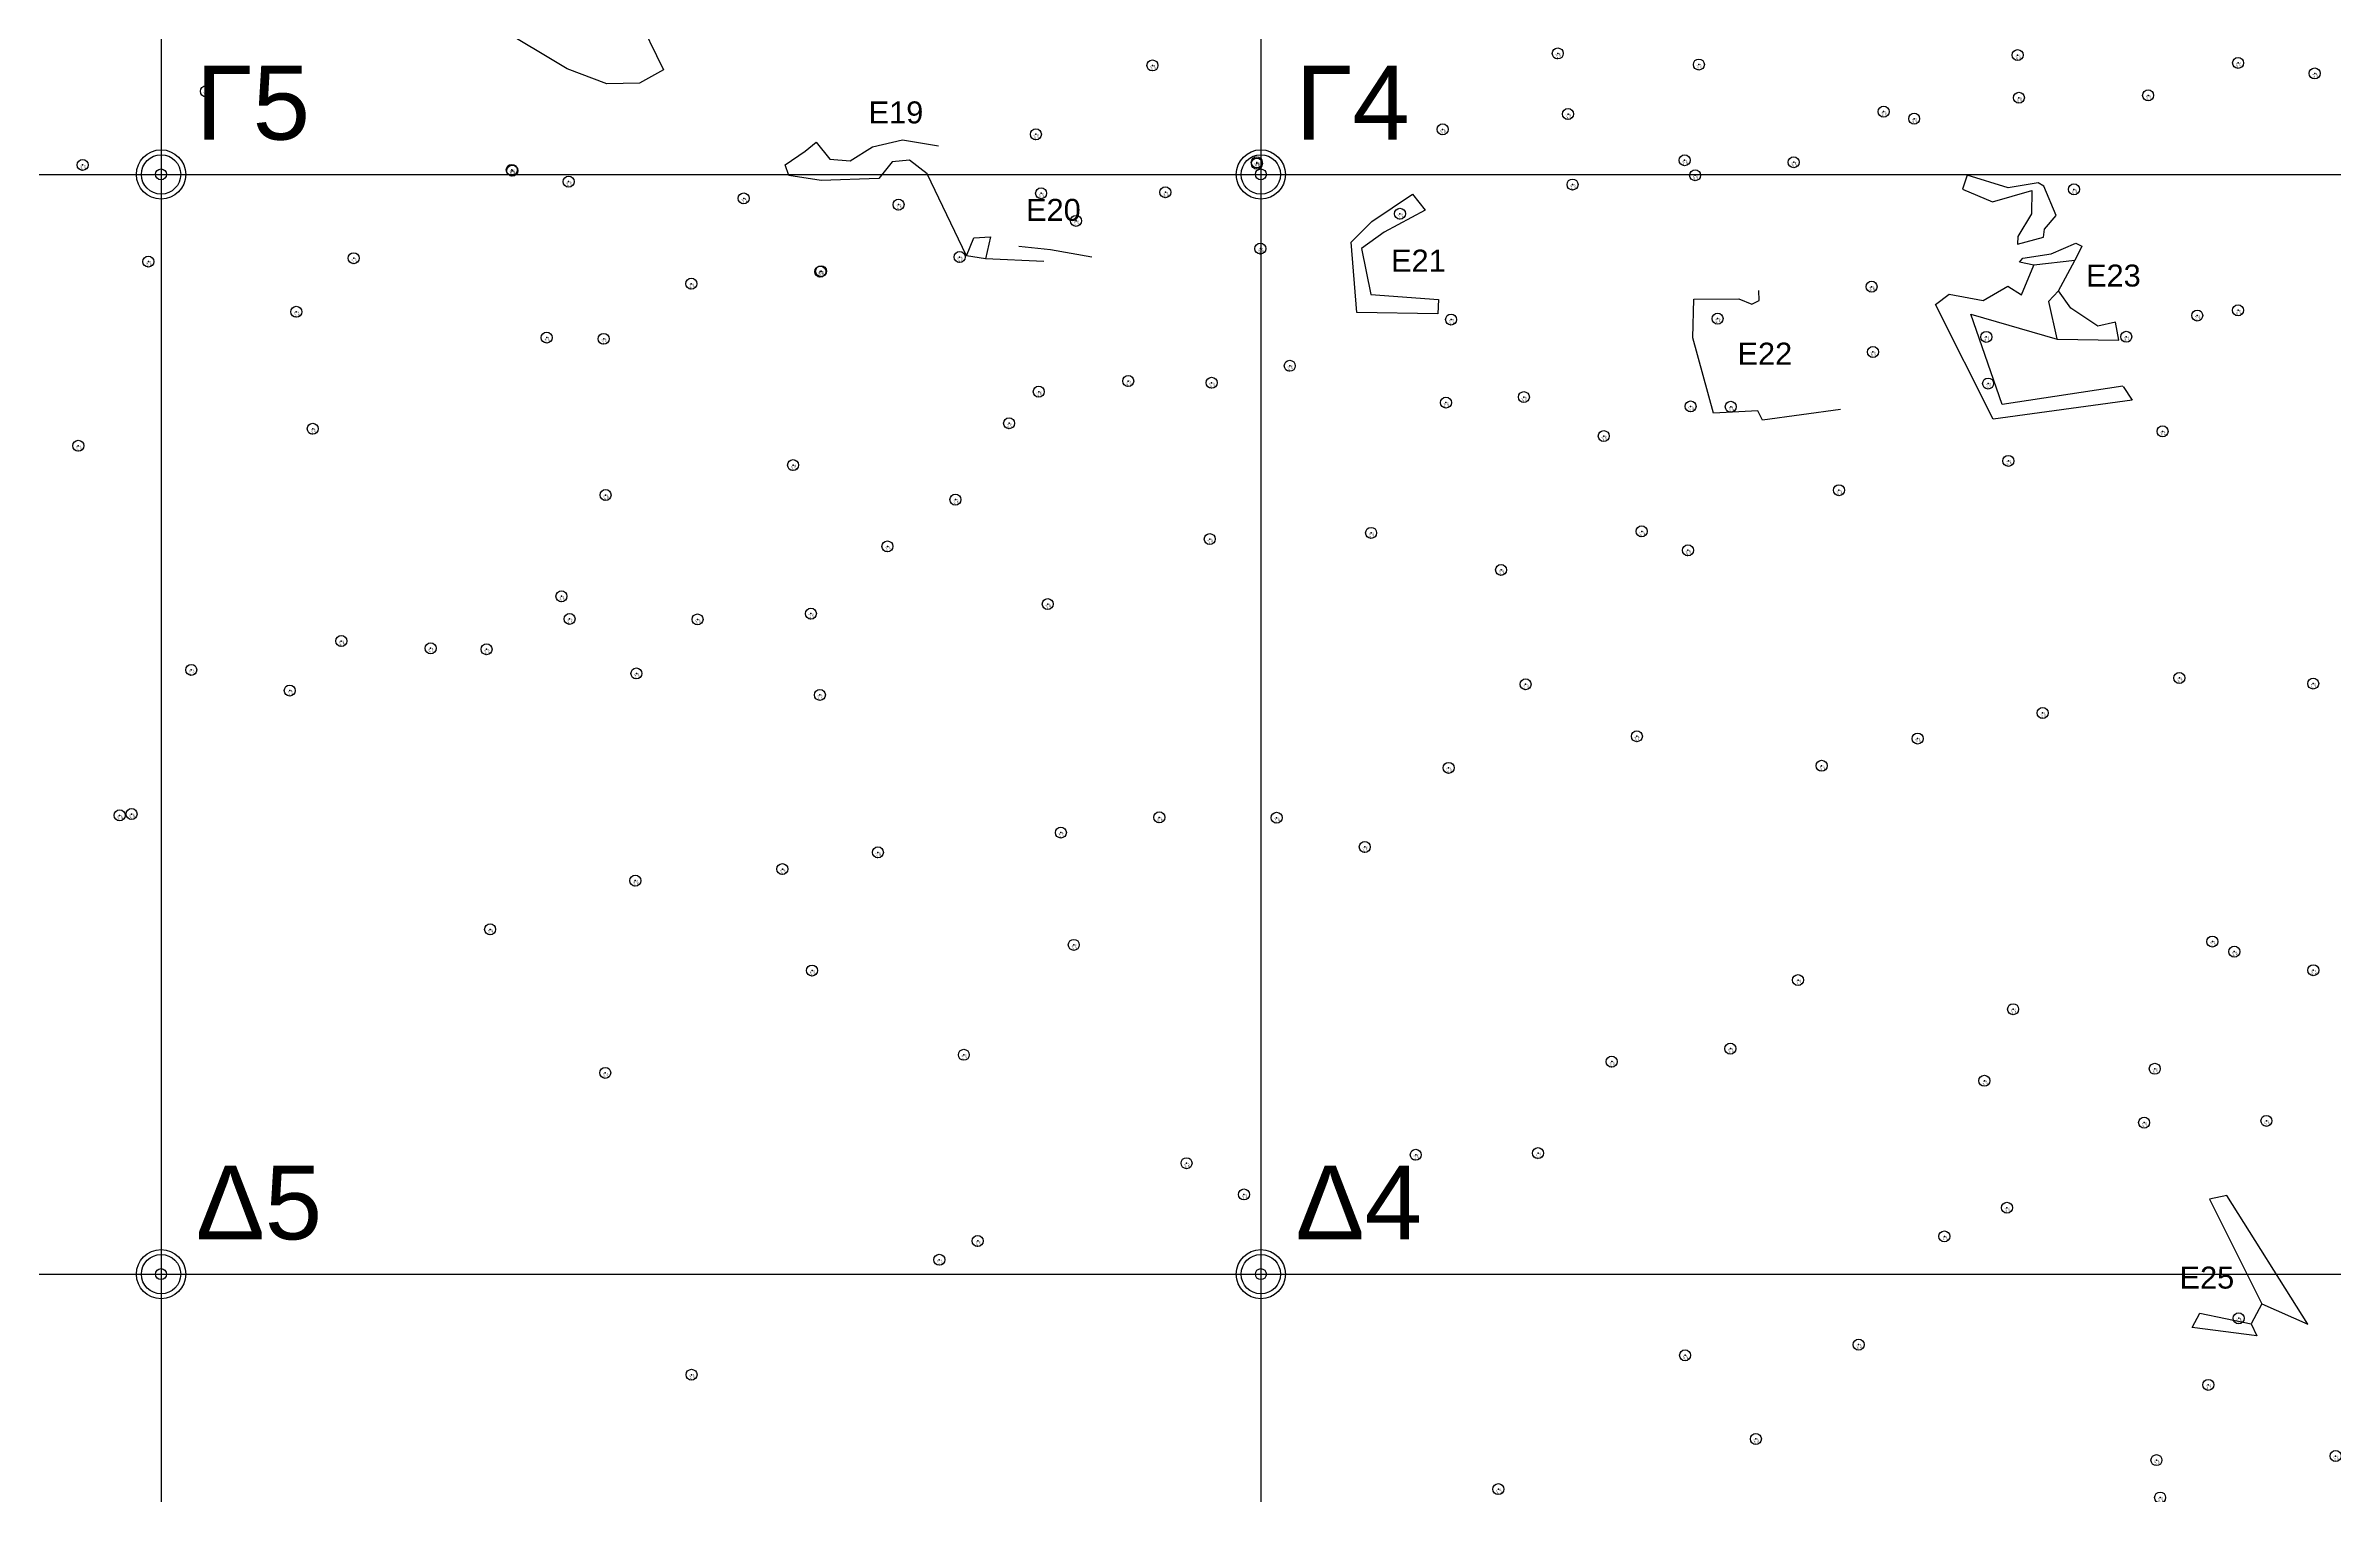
# Model space of a CAD drawing. Header units: millimetres. Extents: x 979 to 714242, y 976 to 4055134.
# Drawn here: x 713933.7 to 714037.8, y 4054752.8 to 4054818.7 of the extents above; entities that cross this region are included whole.
import ezdxf

# ---------------------------------------------------------------- set-up
doc = ezdxf.new("R2010")
doc.units = ezdxf.units.MM
doc.header["$LTSCALE"] = 0.5
doc.header["$MEASUREMENT"] = 0
doc.header["$PDMODE"] = 32
doc.header["$PDSIZE"] = 0.5
doc.linetypes.add('KatAxonas', pattern=[130, 100, -15, 0, -15])
for name, color, linetype in [('Allo', 3, 'KatAxonas'), ('AREA_KYK', 4, 'Continuous'), ('AREA_NOTES', 4, 'Continuous'), ('AREA_SHM', 4, 'Continuous'), ('AREA_TXT', 4, 'Continuous'), ('kanabos', 7, 'Continuous'), ('onoma_kataskevon', 1, 'Continuous'), ('POINTS_KANABBOS_50_50', 7, 'Continuous'), ('TAX-DESC', 45, 'Continuous'), ('TAX-H', 192, 'Continuous'), ('TAX-KOD', 7, 'Continuous'), ('TAX-SHM', 7, 'Continuous')]:
    doc.layers.add(name, color=color, linetype=linetype)
doc.styles.add('gr-sdtopo1', font='gr-sdtopo1.shx', dxfattribs={"bigfont": 'BigFgrsdto1.shx'})
doc.styles.get("Standard").update_dxf_attribs({"font": 'arial.ttf'})
doc.styles.add('zzARIALzz', font='arial.ttf')

# ---------------------------------------------------------------- blocks, each defined once
blk = doc.blocks.new('kanabos')
at = {"layer": 'kanabos'}
for p, q in [((713988.0959999999, 4054912.798), (713988.096, 4054712.797999999)), ((714138.096, 4054912.798), (714138.096, 4054712.797999999)), ((714188.096, 4054912.798), (714188.096, 4054712.797999999)), ((713988.0959999999, 4054812.798), (714188.096, 4054812.798)), ((713988.0959999999, 4054762.798), (714188.096, 4054762.798))]:
    blk.add_line(p, q, dxfattribs=at)
blk = doc.blocks.new('blk_SHMEIO_3-Lay')
at = {"layer": 'TAX-SHM'}
blk.add_point((0, 0), dxfattribs=at)
at = {"layer": 'TAX-DESC', "style": 'gr-sdtopo1'}
blk.add_attdef('DESC', (1.115307688236918, -0.3373385483951488), '', height=0.5, dxfattribs=at)
at = {"layer": 'TAX-H', "style": 'gr-sdtopo1'}
blk.add_attdef('H', (0, -1.7), '', height=1, dxfattribs=at)
at = {"layer": 'TAX-KOD', "style": 'gr-sdtopo1'}
blk.add_attdef('KOD', (0, 0.7000000000000002), '', height=1, dxfattribs=at)
blk = doc.blocks.new('blk_KOR-IDIOKT_4-Lay')
at = {"layer": 'AREA_KYK', "linetype": 'ByBlock', "lineweight": -2}
blk.add_circle((0, 0), 1, dxfattribs=at)
at = {"layer": 'AREA_SHM'}
blk.add_point((0, 0), dxfattribs=at)
at = {"layer": 'AREA_NOTES', "style": 'zzARIALzz'}
blk.add_attdef('KTT', (1.414213562373095, -3.414213562373095), '', height=1.5, dxfattribs=at)
at = {"layer": 'AREA_TXT', "style": 'zzARIALzz'}
blk.add_attdef('AA', (1.414213562373095, 1.414213562373095), '', height=3, dxfattribs=at)

msp = doc.modelspace()

# ---------------------------------------------------------------- linework, layer by layer
at = {"layer": 'Allo', "ltscale": 0.1800222914024367}
for p, q in [((713967.346, 4054813.273), (713968.256, 4054813.9)), ((713968.256, 4054813.9), (713968.755, 4054814.309)), ((713968.755, 4054814.309), (713969.377, 4054813.529)), ((713970.298, 4054813.455), (713971.324, 4054814.094)), ((713971.324, 4054814.094), (713972.69, 4054814.405)), ((713972.69, 4054814.405), (713974.326, 4054814.135)), ((713967.522, 4054812.785), (713967.346, 4054813.273)), ((713969.377, 4054813.529), (713970.298, 4054813.455)), ((713972.215, 4054813.413), (713971.611, 4054812.648)), ((713973.005, 4054813.491), (713972.215, 4054813.413)), ((713973.804, 4054812.866), (713973.005, 4054813.491)), ((713975.599, 4054809.134), (713973.804, 4054812.866)), ((713968.979, 4054812.562), (713967.522, 4054812.785)), ((713971.611, 4054812.648), (713968.979, 4054812.562)), ((713975.599, 4054809.134), (713975.926, 4054809.952)), ((713975.926, 4054809.952), (713976.681, 4054809.997)), ((713976.681, 4054809.997), (713976.45, 4054809.001)), ((713976.45, 4054809.001), (713975.599, 4054809.134)), ((713979.11, 4054808.872), (713976.45, 4054809.001)), ((713979.409, 4054809.408), (713977.975, 4054809.567)), ((713981.296, 4054809.07), (713979.409, 4054809.408))]:
    msp.add_line(p, q, dxfattribs=at)
at = {"layer": 'Allo'}
for p, q in [((714021.09, 4054812.797), (714020.88, 4054812.172)), ((714020.88, 4054812.172), (714022.231, 4054811.586)), ((714022.952, 4054812.228), (714021.09, 4054812.797)), ((714022.231, 4054811.586), (714024.023, 4054812.108)), ((714024.308, 4054812.456), (714022.952, 4054812.228)), ((714024.023, 4054812.108), (714024.009, 4054811.049)), ((714024.575, 4054812.303), (714024.308, 4054812.456)), ((714025.125, 4054810.975), (714024.575, 4054812.303)), ((714024.009, 4054811.049), (714023.392, 4054810.018)), ((714024.609, 4054810.341), (714025.125, 4054810.975)), ((714023.392, 4054810.018), (714023.37, 4054809.659)), ((714023.37, 4054809.659), (714024.553, 4054809.986)), ((714024.553, 4054809.986), (714024.609, 4054810.341)), ((714023.4585912576, 4054808.850412242), (714023.6122528221, 4054809.030997991)), ((714024.1189047267, 4054808.704904389), (714023.4585912576, 4054808.850412242)), ((714023.5505061331, 4054807.355589406), (714024.1189047267, 4054808.704904389)), ((714023.6122528221, 4054809.030997991), (714024.9059799532, 4054809.224945878)), ((714025.978, 4054808.922), (714024.1189047267, 4054808.704904389)), ((714024.9059799532, 4054809.224945878), (714026.023, 4054809.719)), ((714025.244, 4054807.539), (714025.978, 4054808.922)), ((714026.296, 4054809.571), (714025.978, 4054808.922)), ((714026.023, 4054809.719), (714026.296, 4054809.571)), ((714021.8184536069, 4054807.103809469), (714022.9413602102, 4054807.753573527)), ((714022.9413602102, 4054807.753573527), (714023.5505061331, 4054807.355589406)), ((714019.649, 4054806.925), (714020.2665160482, 4054807.390103648)), ((714020.2665160482, 4054807.390103648), (714021.8184536069, 4054807.103809469))]:
    msp.add_line(p, q, dxfattribs=at)
at = {"layer": 'Allo', "ltscale": 0.1800222914024367}
for points in [[(713960.564, 4054820.17), (713961.812, 4054817.594), (713960.723, 4054816.99), (713959.243, 4054816.955), (713957.434, 4054817.642), (713954.219, 4054819.564), (713950.602, 4054820.669), (713949.603, 4054821.705), (713953.843, 4054823.169), (713953.428, 4054822.76), (713954.42, 4054821.586), (713956.484, 4054821.238), (713958.923, 4054821.382), (713961.278, 4054821.355), (713960.297, 4054820.471)], [(713997.014, 4054806.498), (713993.343, 4054806.562), (713993.085, 4054809.764), (713994.013, 4054810.699), (713995.863, 4054811.946), (713996.443, 4054811.206), (713994.586, 4054810.205), (713993.545, 4054809.472), (713993.981, 4054807.372), (713997.046, 4054807.15)], [(714034.255, 4054760.028), (714031.318, 4054760.408), (714031.66, 4054761.057), (714034.003, 4054760.578)]]:
    msp.add_lwpolyline(points, close=True, dxfattribs=at)
msp.add_lwpolyline([(714015.331, 4054802.149), (714011.776, 4054801.67), (714011.573, 4054802.094), (714009.558, 4054801.983), (714008.618, 4054805.405), (714008.665, 4054807.168), (714010.707, 4054807.185), (714011.302, 4054806.934), (714011.633, 4054807.109), (714011.614, 4054807.565)], dxfattribs=at)
at = {"layer": 'Allo', "linetype": 'Continuous', "ltscale": 0.1800222914024367}
for points in [[(714028.182, 4054803.201), (714028.591, 4054802.58), (714022.267, 4054801.713), (714019.649, 4054806.925)], [(714028.1699706838, 4054803.206249874), (714022.6730225296, 4054802.375037632), (714021.252, 4054806.49), (714025.1786056841, 4054805.351344545), (714027.9808767778, 4054805.305216023), (714027.8245439508, 4054806.125893155), (714027.0231967609, 4054805.945111627), (714025.7919378721, 4054806.761745444), (714025.2402187984, 4054807.544363667), (714024.781, 4054807.064), (714025.1631155153, 4054805.367804116)], [(714034.483, 4054761.495), (714036.578, 4054760.569), (714032.897, 4054766.413), (714032.108, 4054766.24), (714034.483, 4054761.495), (714034.003, 4054760.578)]]:
    msp.add_lwpolyline(points, dxfattribs=at)
at = {"layer": 'POINTS_KANABBOS_50_50'}
for centre in [(713938.9738448192, 4054812.836950099), (713988.9738448192, 4054812.836950099), (713938.9738448192, 4054762.836950099), (713988.9738448192, 4054762.836950099)]:
    msp.add_circle(centre, 0.8930786220053535, dxfattribs=at)

# ---------------------------------------------------------------- block references
at = {"layer": 'AREA_SHM', "xscale": 1.119008732385416, "yscale": 1.119008732385416, "zscale": 1.119008732385416}
for p, values in [((713938.9738448192, 4054812.836950098), {'AA': 'Γ5'}), ((713988.9738448192, 4054812.836950098), {'AA': 'Γ4'}), ((713938.9738448192, 4054762.836950098), {'AA': 'Δ5'}), ((713988.9738448192, 4054762.836950098), {'AA': 'Δ4'})]:
    msp.add_blockref('blk_KOR-IDIOKT_4-Lay', p, dxfattribs=at).add_auto_attribs(values)
at = {"layer": 'kanabos'}
for p in [(-199.122155180783, 0.03895009867846966), (0.8778448193334043, 0.03895009867846966)]:
    msp.add_blockref('kanabos', p, dxfattribs=at)
at = {"layer": 'TAX-SHM', "xscale": 0.062475, "yscale": 0.062475, "zscale": 0.062475, "rotation": 284.5704941548227}
for p, values in [((714002.4739160473, 4054818.336410511), {'KOD': '3585', 'H': '10.383'}), ((714008.8876431589, 4054817.833752051), {'KOD': '4600', 'H': '9.273'}), ((714023.3818389969, 4054818.26287209), {'KOD': '3582', 'H': '7.345'}), ((714033.4054568931, 4054817.908114037), {'KOD': '3610', 'H': '6.597'}), ((713984.0464626257, 4054817.791058866), {'KOD': '3588', 'H': '12.869'}), ((714036.8873220049, 4054817.42759625), {'KOD': '4544', 'H': '6.352'}), ((713941.0108035351, 4054816.616769454), {'KOD': '4616', 'H': '19.561'}), ((714023.4384854976, 4054816.323758588), {'KOD': '4540', 'H': '7.531'}), ((714029.3141236487, 4054816.432392422), {'KOD': '4542', 'H': '6.940'}), ((713997.237752717, 4054814.885147179), {'KOD': '4604', 'H': '11.235'}), ((714002.9398210812, 4054815.582034811), {'KOD': '4602', 'H': '10.508'}), ((714017.2875840007, 4054815.692053925), {'KOD': '3583', 'H': '8.610'}), ((714018.676717584, 4054815.37223384), {'KOD': '4538', 'H': '8.604'}), ((713978.7459213817, 4054814.662994366), {'KOD': '3590', 'H': '14.170'}), ((713935.4074164527, 4054813.270500007), {'KOD': '3594', 'H': '20.448'}), ((713954.9189744913, 4054813.04374921), {'KOD': '3591', 'H': '18.090'}), ((713954.9423739486, 4054813.005402563), {'KOD': '3592', 'H': '18.181'}), ((713988.7895519133, 4054813.384564567), {'KOD': '4606', 'H': '12.743'}), ((713988.7920258217, 4054813.327346739), {'KOD': '4529', 'H': '12.761'}), ((714008.2408549637, 4054813.481051046), {'KOD': '3584', 'H': '9.902'}), ((714008.7194377012, 4054812.800563307), {'KOD': '4535', 'H': '9.876'}), ((714013.2007846823, 4054813.391960159), {'KOD': '4537', 'H': '8.895'}), ((713957.5027161175, 4054812.50853037), {'KOD': '4615', 'H': '18.007'}), ((713965.4636454633, 4054811.745736849), {'KOD': '4613', 'H': '16.590'}), ((713978.9853412928, 4054811.980968433), {'KOD': '4609', 'H': '14.350'}), ((713984.6323563494, 4054812.027076429), {'KOD': '4608', 'H': '13.445'}), ((714003.1436105194, 4054812.377232186), {'KOD': '4534', 'H': '10.687'}), ((714025.9423393961, 4054812.156636121), {'KOD': '3609', 'H': '7.471'}), ((713972.5008388325, 4054811.464030478), {'KOD': '4611', 'H': '15.489'}), ((713980.5728565203, 4054810.727012531), {'KOD': '4526', 'H': '14.191'}), ((713995.3006583597, 4054811.048437463), {'KOD': '4530', 'H': '11.672'}), ((713938.3963088044, 4054808.875056057), {'KOD': '4619', 'H': '20.519'}), ((713947.7307152874, 4054809.029281922), {'KOD': '4617', 'H': '19.532'}), ((713975.2786249868, 4054809.081206506), {'KOD': '4524', 'H': '15.183'}), ((713988.9514850704, 4054809.466285908), {'KOD': '4527', 'H': '12.943'}), ((713963.0811179196, 4054807.869704405), {'KOD': '4518', 'H': '17.584'}), ((713968.9465838457, 4054808.418949776), {'KOD': '4522', 'H': '16.565'}), ((713968.9818138508, 4054808.438439433), {'KOD': '4520', 'H': '16.591'}), ((714016.7394342222, 4054807.732155884), {'KOD': '3608', 'H': '8.657'}), ((713945.1223139209, 4054806.590654785), {'KOD': '3593', 'H': '20.063'}), ((714031.5462398813, 4054806.421981785), {'KOD': '4482', 'H': '6.673'}), ((714033.4014548436, 4054806.658300306), {'KOD': '4545', 'H': '6.541'}), ((713956.5059791296, 4054805.419798511), {'KOD': '4514', 'H': '19.213'}), ((713959.0988493171, 4054805.362238198), {'KOD': '4516', 'H': '18.781'}), ((713997.6242232881, 4054806.239311968), {'KOD': '3606', 'H': '11.818'}), ((714009.738286145, 4054806.281205988), {'KOD': '3607', 'H': '9.658'}), ((714021.9548235205, 4054805.451859529), {'KOD': '4541', 'H': '7.831'}), ((714028.3187212702, 4054805.454930279), {'KOD': '4543', 'H': '6.983'}), ((714016.8037178661, 4054804.76593057), {'KOD': '4539', 'H': '8.690'}), ((713982.944226048, 4054803.444361876), {'KOD': '4523', 'H': '14.504'}), ((713986.7364591062, 4054803.363786257), {'KOD': '4525', 'H': '13.924'}), ((713990.289598587, 4054804.135471315), {'KOD': '3605', 'H': '13.208'}), ((714022.0391185717, 4054803.330851668), {'KOD': '3621', 'H': '7.737'}), ((713978.878585076, 4054802.958953297), {'KOD': '3604', 'H': '15.392'}), ((713997.3894746322, 4054802.463832255), {'KOD': '4528', 'H': '12.052'}), ((714000.93075336, 4054802.71271972), {'KOD': '4531', 'H': '11.576'}), ((714008.512337625, 4054802.288379017), {'KOD': '4536', 'H': '10.153'}), ((714010.3371658963, 4054802.271923629), {'KOD': '3622', 'H': '9.591'}), ((713945.8694757749, 4054801.271550521), {'KOD': '4510', 'H': '20.818'}), ((713977.5303150783, 4054801.523605251), {'KOD': '4521', 'H': '15.863'}), ((713935.2109511723, 4054800.499339864), {'KOD': '4509', 'H': '21.943'}), ((714004.5655859876, 4054800.940129591), {'KOD': '4532', 'H': '10.846'}), ((714029.9680955103, 4054801.156626589), {'KOD': '3620', 'H': '6.411'}), ((713967.7082060012, 4054799.620439657), {'KOD': '3603', 'H': '17.819'}), ((714022.9584182766, 4054799.814015299), {'KOD': '4484', 'H': '7.622'}), ((713959.1832659803, 4054798.260060797), {'KOD': '3602', 'H': '19.369'}), ((713975.090421875, 4054798.051119807), {'KOD': '4519', 'H': '16.587'}), ((714015.2581228781, 4054798.480972246), {'KOD': '4486', 'H': '9.114'}), ((713986.6525905007, 4054796.257129093), {'KOD': '4496', 'H': '14.266'}), ((713993.9874646445, 4054796.539450342), {'KOD': '4494', 'H': '12.818'}), ((714006.2880479279, 4054796.607095681), {'KOD': '4488', 'H': '10.488'}), ((713971.9988651001, 4054795.924995232), {'KOD': '4517', 'H': '17.208'}), ((714008.393586847, 4054795.749197168), {'KOD': '3623', 'H': '10.046'}), ((713999.8960665353, 4054794.855732819), {'KOD': '4490', 'H': '11.760'}), ((713957.1781418915, 4054793.655543191), {'KOD': '3601', 'H': '19.700'}), ((713968.5182218552, 4054792.867018352), {'KOD': '4515', 'H': '17.963'}), ((713979.2870950392, 4054793.302148618), {'KOD': '4498', 'H': '16.382'}), ((713957.5454799146, 4054792.627904745), {'KOD': '4512', 'H': '19.684'}), ((713963.3634079294, 4054792.604782972), {'KOD': '4513', 'H': '19.065'}), ((713947.1666021589, 4054791.622546835), {'KOD': '3600', 'H': '20.851'}), ((713951.2303899918, 4054791.292255368), {'KOD': '4511', 'H': '20.497'}), ((713953.7707277657, 4054791.249970707), {'KOD': '4504', 'H': '20.083'}), ((713940.3450910132, 4054790.311280771), {'KOD': '3599', 'H': '21.963'}), ((713960.5863719326, 4054790.147120043), {'KOD': '4502', 'H': '19.451'}), ((714030.7348115798, 4054789.94286257), {'KOD': '4483', 'H': '6.184'}), ((713944.8244609796, 4054789.371950315), {'KOD': '4506', 'H': '21.408'}), ((713968.9254545616, 4054789.173684421), {'KOD': '4500', 'H': '18.117'}), ((714001.0102733406, 4054789.658898763), {'KOD': '3624', 'H': '12.056'}), ((714036.8175788419, 4054789.687910745), {'KOD': '4481', 'H': '5.052'}), ((714024.517184128, 4054788.351508155), {'KOD': '4485', 'H': '7.226'}), ((714006.0687924987, 4054787.294431398), {'KOD': '4492', 'H': '10.943'}), ((714018.8337645135, 4054787.18934832), {'KOD': '4487', 'H': '8.201'}), ((713997.5110963802, 4054785.857345054), {'KOD': '4493', 'H': '12.924'}), ((714014.4712434015, 4054785.950005935), {'KOD': '4489', 'H': '9.095'}), ((713937.0904355627, 4054783.696773767), {'KOD': '3598', 'H': '22.427'}), ((713937.6329426495, 4054783.756162827), {'KOD': '4508', 'H': '22.410'}), ((713984.3584358064, 4054783.606115211), {'KOD': '4497', 'H': '15.766'}), ((713989.6924335626, 4054783.588425325), {'KOD': '4495', 'H': '14.785'}), ((713979.8814181648, 4054782.914587161), {'KOD': '4499', 'H': '16.574'}), ((713971.5641640942, 4054782.01528481), {'KOD': '4501', 'H': '17.749'}), ((713993.7014939571, 4054782.260273694), {'KOD': '3625', 'H': '13.705'}), ((713960.5349688078, 4054780.729300618), {'KOD': '4505', 'H': '19.428'}), ((713967.2219209126, 4054781.254432556), {'KOD': '4503', 'H': '18.435'}), ((713953.9360561785, 4054778.513957731), {'KOD': '4507', 'H': '20.228'}), ((713980.4718453507, 4054777.808917299), {'KOD': '3626', 'H': '16.415'}), ((714032.2327062585, 4054777.959283742), {'KOD': '3648', 'H': '5.575'}), ((714033.2311789514, 4054777.500722644), {'KOD': '3637', 'H': '5.406'}), ((713968.5695851222, 4054776.642128774), {'KOD': '3628', 'H': '18.284'}), ((714013.3969081445, 4054776.206367767), {'KOD': '3635', 'H': '9.297'}), ((714036.8219392085, 4054776.656915926), {'KOD': '4458', 'H': '4.454'}), ((714023.1763395704, 4054774.88302881), {'KOD': '3649', 'H': '6.974'}), ((714010.3194173798, 4054773.091998714), {'KOD': '3650', 'H': '9.499'}), ((713975.4708397128, 4054772.809006538), {'KOD': '3627', 'H': '17.184'}), ((714004.9258589391, 4054772.500099784), {'KOD': '3634', 'H': '11.339'}), ((714029.6181643782, 4054772.173462213), {'KOD': '4456', 'H': '5.556'}), ((713959.1674873019, 4054771.990223188), {'KOD': '3629', 'H': '19.500'}), ((714021.8668578886, 4054771.628946186), {'KOD': '3636', 'H': '7.200'}), ((714029.1330876453, 4054769.72674164), {'KOD': '3662', 'H': '5.548'}), ((714034.6924589742, 4054769.807929218), {'KOD': '4457', 'H': '4.671'}), ((713985.5957819964, 4054767.882712926), {'KOD': '3632', 'H': '14.854'}), ((713996.0173581694, 4054768.26269987), {'KOD': '3633', 'H': '12.801'}), ((714001.5750838369, 4054768.33829354), {'KOD': '3651', 'H': '11.698'}), ((713988.2079392481, 4054766.45906989), {'KOD': '3652', 'H': '14.367'}), ((714022.8954910515, 4054765.855024484), {'KOD': '4455', 'H': '6.812'}), ((713976.1013101777, 4054764.345415811), {'KOD': '3631', 'H': '16.369'}), ((714020.0487500564, 4054764.55195898), {'KOD': '3661', 'H': '7.357'}), ((713974.3542188671, 4054763.49040005), {'KOD': '3653', 'H': '16.709'}), ((714033.4312482807, 4054760.830934755), {'KOD': '4438', 'H': '4.525'}), ((714016.151783553, 4054759.633409085), {'KOD': '4454', 'H': '7.959'}), ((714008.2619081396, 4054759.148965123), {'KOD': '3660', 'H': '9.472'}), ((713963.0898770494, 4054758.263515947), {'KOD': '3630', 'H': '17.912'}), ((714032.0480913911, 4054757.804643622), {'KOD': '4240', 'H': '3.882'}), ((714011.4788771141, 4054755.342852196), {'KOD': '4453', 'H': '8.674'}), ((714029.6938536046, 4054754.380253393), {'KOD': '4439', 'H': '3.978'}), ((714037.8387502856, 4054754.567288287), {'KOD': '4242', 'H': '1.778'}), ((713999.7720640451, 4054753.062416327), {'KOD': '3659', 'H': '10.429'}), ((714029.8598408741, 4054752.680339799), {'KOD': '4238', 'H': '3.815'})]:
    msp.add_blockref('blk_SHMEIO_3-Lay', p, dxfattribs=at).add_auto_attribs(values)

# ---------------------------------------------------------------- texts
at = {"layer": 'onoma_kataskevon', "char_height": 1, "attachment_point": 1}
for s, insert in [('E19', (713971.1431647446, 4054816.156285766)), ('E20', (713978.3003198021, 4054811.72539157)), ('E21', (713994.894325211, 4054809.416074178)), ('E23', (714026.4915823027, 4054808.739941495)), ('E22', (714010.6446749427, 4054805.188628518)), ('E25', (714030.741498835, 4054763.180607753))]:
    msp.add_mtext_dynamic_manual_height_columns(s, width=1.453431245987304, gutter_width=1, heights=[0], dxfattribs=dict(at, insert=insert))

doc.saveas('drawing.dxf')
